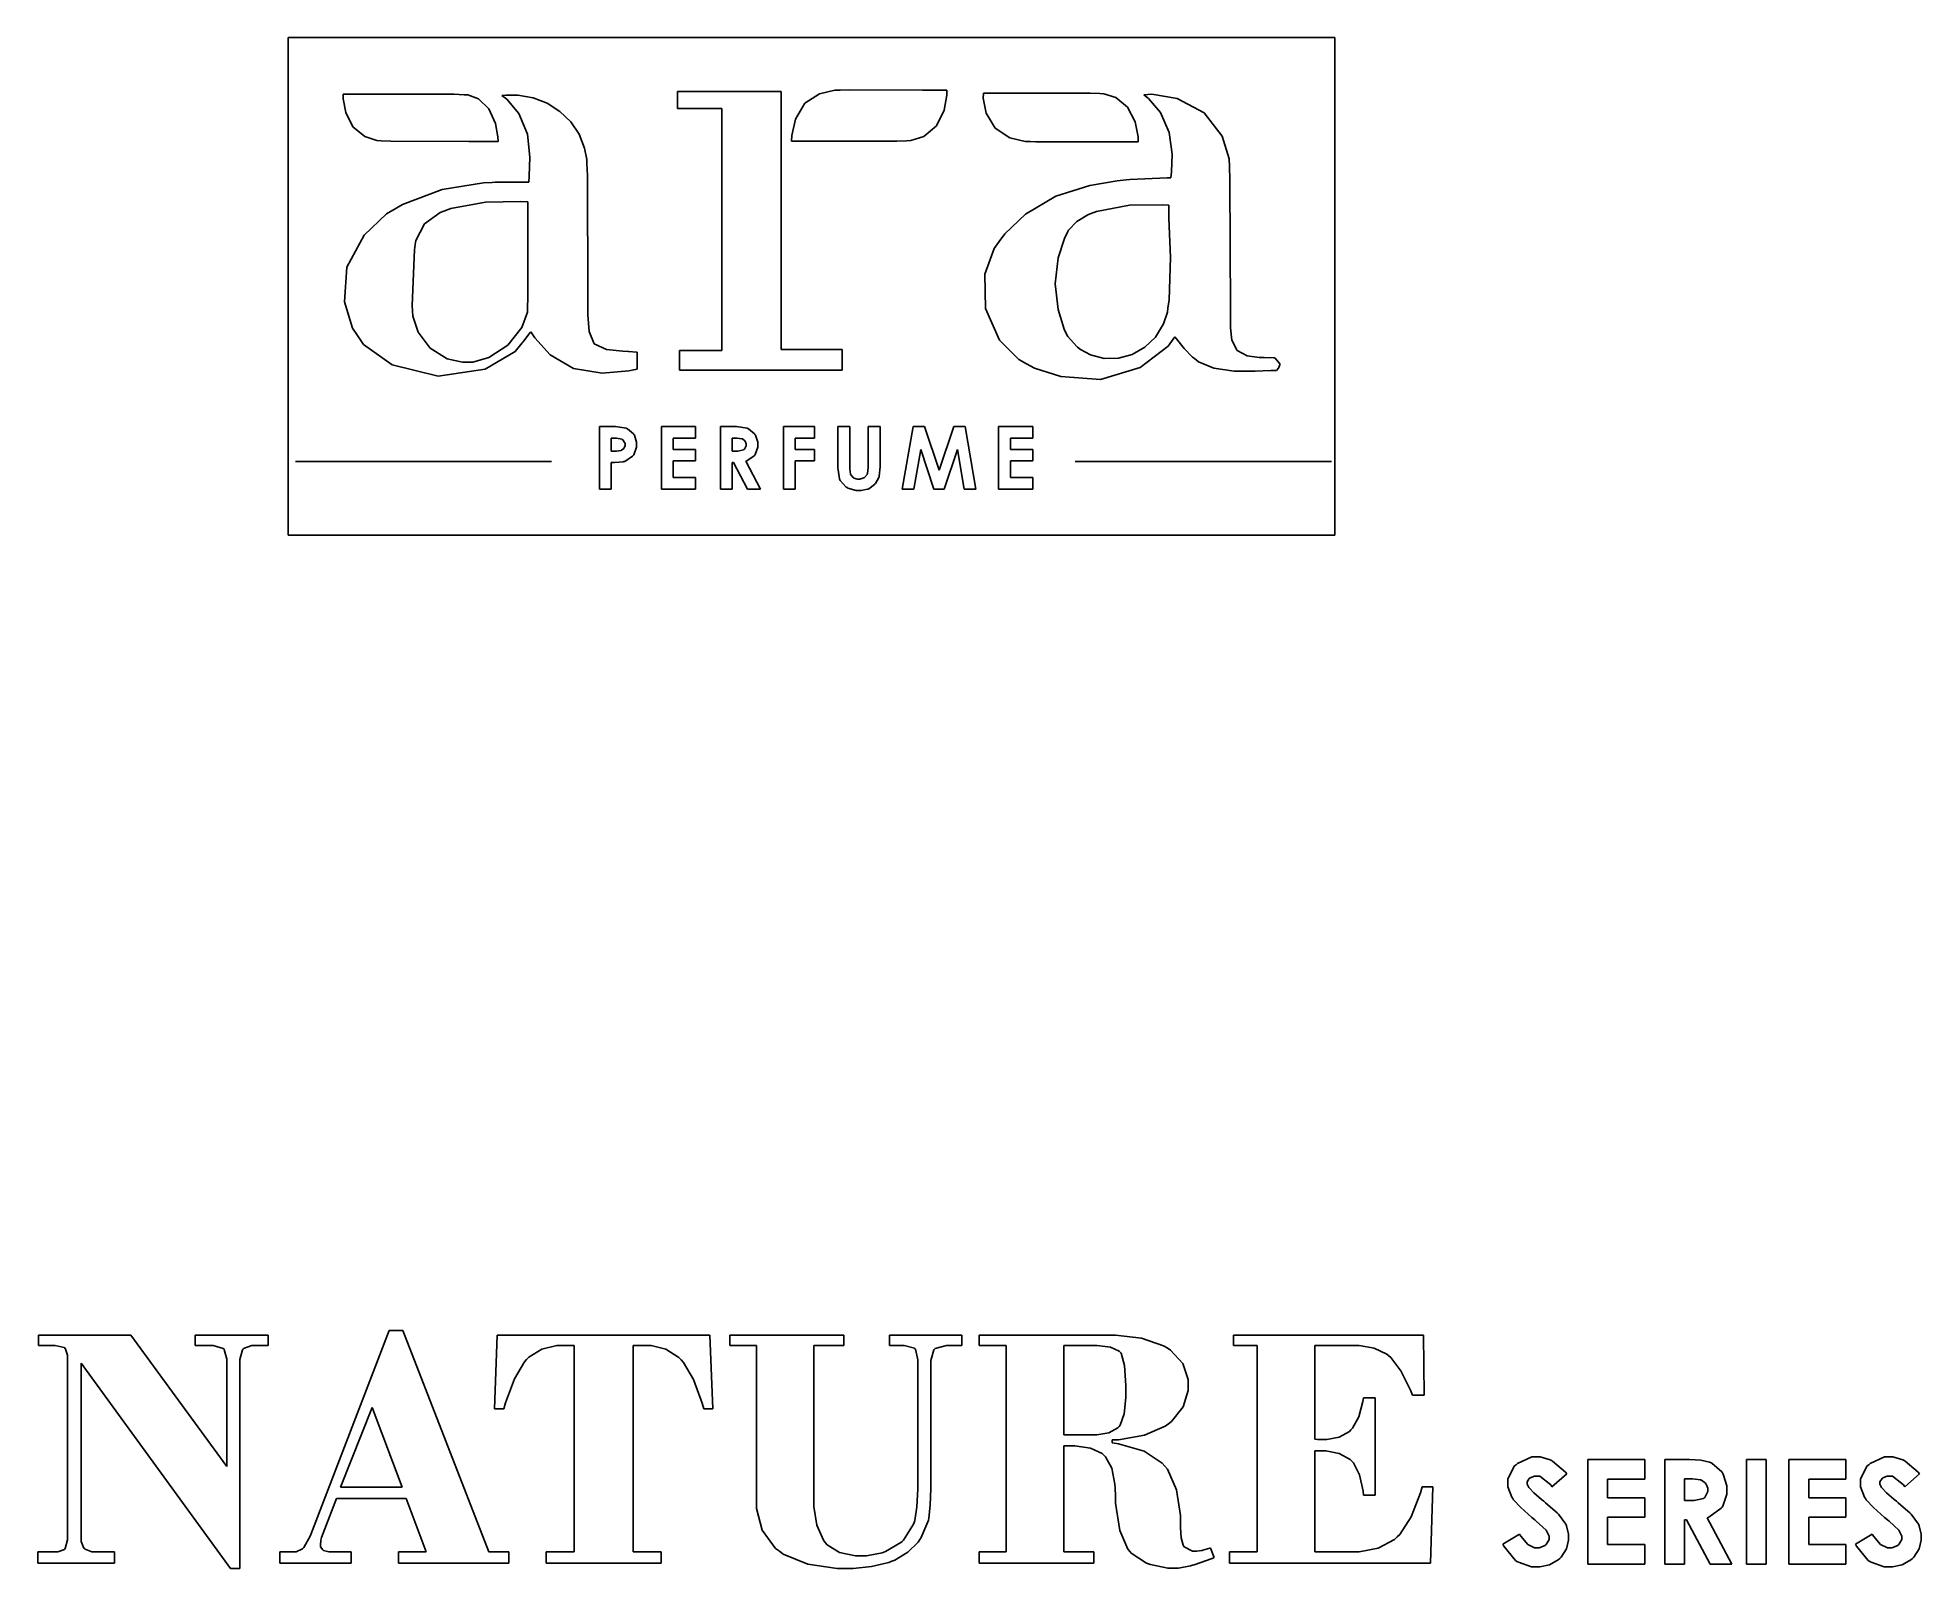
# Model space of a CAD drawing. Extents: x 0 to 101, y 0 to 82.
import ezdxf

# ---------------------------------------------------------------- set-up
doc = ezdxf.new("R2010")
doc.units = 0
doc.layers.get('0').update_dxf_attribs({"linetype": 'CONTINUOUS'})

msp = doc.modelspace()

# ---------------------------------------------------------------- linework, layer by layer
at = {"color": 0}
for p, q in [((13.4717, 82.3062), (69.7219, 82.3062)), ((13.4717, 55.5502), (13.4717, 82.3062)), ((69.7219, 82.3062), (69.7219, 55.5502)), ((16.4207, 79.2716), (18.0468, 79.2716)), ((16.4235, 79.025), (16.4207, 79.2716)), ((16.5571, 78.2835), (16.4235, 79.025)), ((18.0468, 79.2716), (22.3835, 79.2674)), ((22.3835, 79.2674), (22.9251, 79.2371)), ((22.9251, 79.2371), (23.1166, 79.2275)), ((23.1166, 79.2275), (23.6871, 79.0152)), ((23.6871, 79.0152), (24.2521, 78.4807)), ((24.9535, 79.1905), (25.163, 79.2208)), ((25.2167, 78.9975), (24.9535, 79.1905)), ((25.163, 79.2208), (25.8093, 79.2219)), ((25.8699, 78.2299), (25.2167, 78.9975)), ((25.8093, 79.2219), (26.632, 79.0787)), ((26.632, 79.0787), (27.3954, 78.7785)), ((34.3986, 79.2371), (34.3986, 79.4067)), ((34.3986, 79.4067), (35.789, 79.4067)), ((34.3986, 78.7245), (34.3986, 79.2371)), ((35.789, 79.4067), (38.917, 79.4067)), ((38.917, 79.4067), (39.9602, 79.4067)), ((39.9602, 79.4067), (39.9602, 75.9396)), ((41.2281, 78.7799), (42.0247, 79.2925)), ((42.0247, 79.2925), (42.8569, 79.4755)), ((42.8569, 79.4755), (43.1352, 79.4812)), ((43.1352, 79.4812), (43.6122, 79.4921)), ((43.6122, 79.4921), (47.5548, 79.4893)), ((47.5548, 79.4893), (48.8692, 79.4893)), ((48.8692, 79.218), (48.7303, 78.4006)), ((48.8692, 79.4893), (48.8692, 79.218)), ((50.8303, 79.054), (50.8317, 79.3238)), ((50.9916, 78.2408), (50.8303, 79.054)), ((50.8317, 79.3238), (52.3946, 79.3238)), ((52.3946, 79.3238), (56.5697, 79.3238)), ((56.5697, 79.3238), (57.0865, 79.2992)), ((57.0865, 79.2992), (57.3045, 79.2896)), ((57.3045, 79.2896), (57.9533, 79.0924)), ((57.9533, 79.0924), (58.5833, 78.577)), ((59.4512, 79.2275), (59.8936, 79.2593)), ((59.7076, 79.0332), (59.4512, 79.2275)), ((60.3525, 78.2821), (59.7076, 79.0332)), ((59.8936, 79.2593), (61.2454, 79.0374)), ((61.2454, 79.0374), (62.6953, 78.263)), ((16.9444, 77.5063), (16.5571, 78.2835)), ((24.2521, 78.4807), (24.609, 77.6979)), ((26.3247, 77.1165), (25.8699, 78.2299)), ((27.3954, 78.7785), (28.0761, 78.3389)), ((28.0761, 78.3389), (28.6536, 77.7794)), ((34.3986, 78.4959), (34.3986, 78.7245)), ((34.8423, 78.4959), (34.3986, 78.4959)), ((36.1777, 78.4959), (34.8423, 78.4959)), ((36.7714, 78.4959), (36.1777, 78.4959)), ((36.7714, 76.0582), (36.7714, 78.4959)), ((40.7307, 77.9307), (41.2281, 78.7799)), ((48.7303, 78.4006), (48.3154, 77.5575)), ((51.4696, 77.4375), (50.9916, 78.2408)), ((58.5833, 78.577), (58.9841, 77.7723)), ((60.8281, 77.2114), (60.3525, 78.2821)), ((62.6953, 78.263), (63.675, 77.0075)), ((17.5796, 76.9842), (16.9444, 77.5063)), ((18.2383, 76.7747), (17.5796, 76.9842)), ((24.609, 77.6979), (24.7385, 76.9729)), ((24.7385, 76.9729), (24.744, 76.7306)), ((26.4542, 75.8762), (26.3247, 77.1165)), ((28.6536, 77.7794), (29.1028, 77.1151)), ((29.1028, 77.1151), (29.4018, 76.3655)), ((40.5197, 76.7387), (40.5349, 77.0393)), ((40.5349, 77.0393), (40.7307, 77.9307)), ((47.6331, 76.9994), (46.9304, 76.7789)), ((48.3154, 77.5575), (47.6331, 76.9994)), ((52.258, 76.9264), (51.4696, 77.4375)), ((58.9841, 77.7723), (59.1467, 76.9676)), ((59.1467, 76.9676), (59.1619, 76.696)), ((60.9794, 76.036), (60.8281, 77.2114)), ((63.675, 77.0075), (64.05, 75.7837)), ((18.4616, 76.7623), (18.2383, 76.7747)), ((18.9825, 76.7334), (18.4616, 76.7623)), ((23.1731, 76.7306), (18.9825, 76.7334)), ((24.744, 76.7306), (23.1731, 76.7306)), ((29.4018, 76.3655), (29.519, 75.7534)), ((36.7714, 68.7405), (36.7714, 76.0582)), ((39.9602, 75.9396), (39.9602, 68.1359)), ((41.935, 76.7387), (40.5197, 76.7387)), ((46.1836, 76.7401), (41.935, 76.7387)), ((46.6933, 76.7662), (46.1836, 76.7401)), ((46.9304, 76.7789), (46.6933, 76.7662)), ((53.0751, 76.7306), (52.258, 76.9264)), ((53.3506, 76.7196), (53.0751, 76.7306)), ((53.6512, 76.7073), (53.3506, 76.7196)), ((56.6621, 76.6974), (53.6512, 76.7073)), ((56.9641, 76.696), (56.6621, 76.6974)), ((57.1458, 76.696), (56.9641, 76.696)), ((58.6123, 76.696), (57.1458, 76.696)), ((59.1619, 76.696), (58.6123, 76.696)), ((60.9452, 75.0905), (60.9794, 76.036)), ((26.4225, 74.8647), (26.4542, 75.8762)), ((29.519, 75.7534), (29.5258, 75.5481)), ((29.5258, 75.5481), (29.5479, 74.8951)), ((60.9106, 74.778), (60.9452, 75.0905)), ((64.05, 75.7837), (64.0609, 75.3731)), ((64.0609, 75.3731), (64.0789, 74.6689)), ((19.6164, 73.3393), (21.7344, 74.1384)), ((21.7344, 74.1384), (23.9696, 74.5035)), ((23.9696, 74.5035), (24.4312, 74.5229)), ((24.4312, 74.5229), (24.5897, 74.53)), ((24.5897, 74.53), (25.9457, 74.5285)), ((25.9457, 74.5285), (26.3977, 74.5285)), ((26.3977, 74.5285), (26.4225, 74.8647)), ((29.5479, 74.8951), (29.5782, 68.3535)), ((54.7289, 73.7789), (56.5535, 74.3631)), ((56.5535, 74.3631), (58.0238, 74.6153)), ((58.0238, 74.6153), (58.517, 74.6594)), ((58.517, 74.6594), (58.7128, 74.6774)), ((58.7128, 74.6774), (60.7067, 74.7681)), ((60.7067, 74.7681), (60.9106, 74.778)), ((64.0789, 74.6689), (64.1092, 67.6176)), ((18.7524, 72.8292), (19.2154, 73.1023)), ((19.2154, 73.1023), (19.6164, 73.3393)), ((21.8364, 72.9767), (21.6324, 72.8998)), ((22.2016, 73.116), (21.8364, 72.9767)), ((24.073, 73.4632), (22.2016, 73.116)), ((25.9691, 73.4963), (24.073, 73.4632)), ((26.3495, 73.4783), (25.9691, 73.4963)), ((26.3495, 72.1815), (26.3495, 73.4783)), ((53.0902, 72.8073), (54.7289, 73.7789)), ((56.9143, 72.959), (56.5697, 72.8253)), ((58.6811, 73.2977), (56.9143, 72.959)), ((60.4587, 73.3199), (58.6811, 73.2977)), ((60.8101, 73.2938), (60.4587, 73.3199)), ((60.8101, 72.5936), (60.8101, 73.2938)), ((17.5534, 71.6926), (18.7524, 72.8292)), ((20.8015, 72.2905), (20.3219, 71.4058)), ((21.6324, 72.8998), (20.8015, 72.2905)), ((26.3495, 68.2886), (26.3495, 72.1815)), ((51.9836, 71.7532), (53.0902, 72.8073)), ((55.4083, 71.9473), (55.3558, 71.84)), ((55.8655, 72.427), (55.4083, 71.9473)), ((56.4515, 72.7812), (55.8655, 72.427)), ((56.5697, 72.8253), (56.4515, 72.7812)), ((60.8859, 70.4921), (60.8101, 72.5936)), ((16.6247, 69.9604), (17.5534, 71.6926)), ((20.2572, 70.896), (20.1304, 67.9083)), ((20.2958, 71.1909), (20.2572, 70.896)), ((20.3219, 71.4058), (20.2958, 71.1909)), ((50.9171, 69.5896), (51.4117, 70.9704)), ((51.4117, 70.9704), (51.689, 71.3479)), ((51.689, 71.3479), (51.9836, 71.7532)), ((55.196, 71.5133), (54.8541, 70.4645)), ((55.3558, 71.84), (55.196, 71.5133)), ((16.4841, 68.0956), (16.6247, 69.9604)), ((54.8541, 70.4645), (54.6862, 69.0771)), ((60.8252, 68.2032), (60.8859, 70.4921)), ((50.9418, 67.7362), (50.9171, 69.5896)), ((54.6862, 69.0771), (54.8499, 67.6836)), ((16.9223, 66.6821), (16.4841, 68.0956)), ((20.1304, 67.9083), (20.1538, 67.612)), ((26.3343, 67.8272), (26.3495, 68.2886)), ((29.5782, 68.3535), (29.581, 67.6988)), ((36.7714, 65.4886), (36.7714, 68.7405)), ((39.9602, 68.1359), (39.9602, 65.5341)), ((60.7564, 67.7541), (60.8252, 68.2032)), ((20.1538, 67.612), (20.1745, 67.3255)), ((20.1745, 67.3255), (20.4515, 66.4778)), ((26.0242, 66.7233), (26.3233, 67.5488)), ((26.3233, 67.5488), (26.3343, 67.8272)), ((29.581, 67.6988), (29.581, 67.4014)), ((29.581, 67.4014), (29.6416, 66.5043)), ((51.7052, 66.0453), (50.9418, 67.7362)), ((54.8499, 67.6836), (55.1836, 66.6267)), ((60.0812, 66.2065), (60.5095, 66.9107)), ((60.5095, 66.9107), (60.7233, 67.539)), ((60.7233, 67.539), (60.7564, 67.7541)), ((64.1092, 67.6176), (64.1103, 66.9121)), ((64.1103, 66.9121), (64.1103, 66.6958)), ((17.1855, 66.2876), (16.9223, 66.6821)), ((17.5093, 65.8001), (17.1855, 66.2876)), ((20.4515, 66.4778), (21.1019, 65.6015)), ((25.2801, 65.7765), (26.0242, 66.7233)), ((26.038, 65.8894), (25.6728, 65.4332)), ((26.0766, 65.9391), (26.038, 65.8894)), ((26.4708, 66.445), (26.0766, 65.9391)), ((26.5121, 66.4972), (26.4708, 66.445)), ((26.7257, 66.1582), (26.5121, 66.4972)), ((27.5498, 65.2558), (26.7257, 66.1582)), ((29.6416, 66.5043), (29.9213, 65.8343)), ((29.9213, 65.8343), (30.5718, 65.5313)), ((52.7389, 65.0035), (51.7052, 66.0453)), ((55.1836, 66.6267), (55.3406, 66.2947)), ((55.3406, 66.2947), (55.3681, 66.234)), ((55.3681, 66.234), (55.8437, 65.7119)), ((59.508, 65.6551), (60.0812, 66.2065)), ((61.1188, 66.2122), (60.7603, 65.7229)), ((61.2112, 66.1088), (61.1188, 66.2122)), ((61.6356, 65.5849), (61.2112, 66.1088)), ((64.1103, 66.6958), (64.1932, 66.0453)), ((64.1932, 66.0453), (64.4772, 65.4925)), ((19.0486, 64.7086), (17.5093, 65.8001)), ((21.1019, 65.6015), (22.0141, 65.0406)), ((22.0141, 65.0406), (22.8327, 64.849)), ((22.8327, 64.849), (23.1042, 64.8518)), ((23.1042, 64.8518), (23.3922, 64.8561)), ((23.3922, 64.8561), (24.2562, 65.1122)), ((25.6728, 65.4332), (24.0454, 64.4839)), ((24.2562, 65.1122), (25.2801, 65.7765)), ((28.8093, 64.5213), (27.5498, 65.2558)), ((30.5718, 65.5313), (31.4509, 65.4445)), ((31.4509, 65.4445), (31.7459, 65.4346)), ((31.7459, 65.4346), (31.7831, 65.4346)), ((31.7831, 65.4346), (32.1841, 65.3948)), ((32.1841, 65.3948), (32.2323, 65.3891)), ((32.2323, 65.3891), (32.2323, 65.1633)), ((32.2323, 65.1633), (32.2323, 64.6536)), ((34.5047, 65.2914), (34.5047, 65.4886)), ((34.5047, 65.4886), (35.0711, 65.4886)), ((34.5047, 64.6963), (34.5047, 65.2914)), ((35.0711, 65.4886), (36.3456, 65.4886)), ((36.3456, 65.4886), (36.7714, 65.4886)), ((39.9602, 65.5341), (40.779, 65.5341)), ((40.779, 65.5341), (42.6212, 65.5341)), ((42.6212, 65.5341), (43.2361, 65.5341)), ((43.2361, 65.5341), (43.2361, 65.2582)), ((43.2361, 65.2582), (43.2361, 64.6384)), ((53.1509, 64.776), (52.7389, 65.0035)), ((55.8437, 65.7119), (55.8973, 65.6678)), ((55.8973, 65.6678), (56.0504, 65.5422)), ((56.0504, 65.5422), (56.5848, 65.253)), ((56.5848, 65.253), (57.3306, 65.0558)), ((57.3306, 65.0558), (58.094, 65.0667)), ((58.094, 65.0667), (58.8328, 65.2709)), ((58.8328, 65.2709), (59.508, 65.6551)), ((60.7603, 65.7229), (59.2596, 64.564)), ((62.0737, 65.1235), (61.6356, 65.5849)), ((62.1743, 65.049), (62.0737, 65.1235)), ((62.4032, 64.8808), (62.1743, 65.049)), ((63.2135, 64.5375), (62.4032, 64.8808)), ((64.4772, 65.4925), (65.0173, 65.199)), ((65.0173, 65.199), (65.6594, 65.1097)), ((65.6594, 65.1097), (65.8742, 65.1069)), ((65.8742, 65.1069), (65.9253, 65.1069)), ((65.9253, 65.1069), (66.4379, 65.0984)), ((66.4379, 65.0984), (66.4849, 65.0833)), ((66.4849, 65.0833), (66.5152, 65.0737)), ((66.5152, 65.0737), (66.7646, 64.7732)), ((21.5263, 64.098), (19.0486, 64.7086)), ((24.0454, 64.4839), (21.5263, 64.098)), ((30.3499, 64.2719), (28.8093, 64.5213)), ((31.7707, 64.3862), (30.3499, 64.2719)), ((32.2323, 64.4825), (31.7707, 64.3862)), ((32.2323, 64.6536), (32.2323, 64.4825)), ((34.5047, 64.4317), (34.5047, 64.6963)), ((36.1417, 64.4317), (34.5047, 64.4317)), ((41.0531, 64.4317), (36.1417, 64.4317)), ((43.2361, 64.4317), (41.0531, 64.4317)), ((43.2361, 64.6384), (43.2361, 64.4317)), ((53.5781, 64.5403), (53.1509, 64.776)), ((55.0016, 64.0789), (53.5781, 64.5403)), ((57.1292, 63.93), (55.0016, 64.0789)), ((59.2596, 64.564), (57.1292, 63.93)), ((64.3103, 64.3682), (63.2135, 64.5375)), ((65.4375, 64.3791), (64.3103, 64.3682)), ((66.2852, 64.4137), (65.4375, 64.3791)), ((66.5674, 64.4095), (66.2852, 64.4137)), ((66.5854, 64.4095), (66.5674, 64.4095)), ((66.7039, 64.5375), (66.5854, 64.4095)), ((66.7755, 64.7153), (66.7039, 64.5375)), ((66.7646, 64.7732), (66.7713, 64.739)), ((66.7713, 64.739), (66.7755, 64.7153)), ((30.8708, 61.3943), (30.1928, 61.3943)), ((30.1928, 61.3943), (30.1928, 58.0334)), ((30.8295, 60.7716), (31.0114, 60.7716)), ((30.8295, 60.0798), (30.8295, 60.7716)), ((31.0596, 61.3943), (30.8708, 61.3943)), ((31.0114, 60.7716), (31.1133, 60.7716)), ((31.626, 61.3089), (31.0596, 61.3943)), ((31.1133, 60.7716), (31.4041, 60.7162)), ((31.6673, 61.2909), (31.626, 61.3089)), ((31.7073, 61.2757), (31.6673, 61.2909)), ((32.0284, 61.0016), (31.7073, 61.2757)), ((32.0518, 60.9632), (32.0284, 61.0016)), ((32.0752, 60.9272), (32.0518, 60.9632)), ((32.1923, 60.5564), (32.0752, 60.9272)), ((35.3631, 61.3943), (33.5263, 61.3943)), ((33.5263, 61.3943), (33.5263, 58.0334)), ((34.1643, 60.1624), (34.1643, 60.7688)), ((34.1643, 60.7688), (35.3631, 60.7688)), ((35.3631, 60.7688), (35.3631, 61.3943)), ((37.3807, 61.3943), (36.7026, 61.3943)), ((36.7026, 61.3943), (36.7026, 58.0334)), ((37.3394, 60.7716), (37.5172, 60.7716)), ((37.3394, 60.0798), (37.3394, 60.7716)), ((37.5694, 61.3943), (37.3807, 61.3943)), ((37.5172, 60.7716), (37.6054, 60.7716)), ((38.137, 61.3145), (37.5694, 61.3943)), ((37.6054, 60.7716), (37.8562, 60.7413)), ((38.1773, 61.298), (38.137, 61.3145)), ((38.2171, 61.2814), (38.1773, 61.298)), ((38.5329, 61.003), (38.2171, 61.2814)), ((38.5561, 60.9632), (38.5329, 61.003)), ((38.5808, 60.9244), (38.5561, 60.9632)), ((38.7022, 60.5564), (38.5808, 60.9244)), ((41.7558, 61.3943), (40.0886, 61.3943)), ((40.0886, 61.3943), (40.0886, 58.0334)), ((40.725, 60.1624), (40.725, 60.7755)), ((40.725, 60.7755), (41.7558, 60.7755)), ((41.7558, 60.7755), (41.7558, 61.3943)), ((43.6481, 61.3943), (43.0057, 61.3943)), ((43.0057, 61.3943), (43.0057, 59.3908)), ((43.6481, 59.2212), (43.6481, 61.3943)), ((45.2822, 61.3943), (44.6401, 61.3943)), ((44.6401, 61.3943), (44.6401, 59.3027)), ((45.2822, 59.3908), (45.2822, 61.3943)), ((47.0531, 61.3943), (46.4714, 58.0334)), ((47.6705, 61.3943), (47.0531, 61.3943)), ((48.4572, 59.049), (47.6705, 61.3943)), ((49.24, 61.3943), (48.4572, 59.049)), ((49.863, 61.3943), (49.24, 61.3943)), ((50.4254, 58.0334), (49.863, 61.3943)), ((53.4871, 61.3943), (51.6516, 61.3943)), ((51.6516, 61.3943), (51.6516, 58.0334)), ((52.2884, 60.1624), (52.2884, 60.7688)), ((52.2884, 60.7688), (53.4871, 60.7688)), ((53.4871, 60.7688), (53.4871, 61.3943)), ((31.0348, 60.0798), (30.8295, 60.0798)), ((31.1147, 60.0798), (31.0348, 60.0798)), ((31.3559, 60.1059), (31.1147, 60.0798)), ((31.3724, 60.1116), (31.3559, 60.1059)), ((31.3876, 60.1183), (31.3724, 60.1116)), ((31.5088, 60.2149), (31.3876, 60.1183)), ((31.4041, 60.7162), (31.4234, 60.7053)), ((31.4234, 60.7053), (31.4482, 60.6901)), ((31.4482, 60.6901), (31.5736, 60.4876)), ((31.5171, 60.2287), (31.5088, 60.2149)), ((31.5254, 60.2425), (31.5171, 60.2287)), ((31.5736, 60.3733), (31.5254, 60.2425)), ((31.5598, 59.5231), (31.9774, 59.7958)), ((31.5736, 60.4876), (31.5736, 60.4203)), ((31.5736, 60.4203), (31.5736, 60.3733)), ((31.9774, 59.7958), (32.0091, 59.8343)), ((32.0091, 59.8343), (32.0394, 59.8745)), ((32.0394, 59.8745), (32.1923, 60.2837)), ((32.1923, 60.4203), (32.1923, 60.5564)), ((32.1923, 60.2837), (32.1923, 60.4203)), ((35.3631, 60.1624), (34.1643, 60.1624)), ((35.3631, 59.545), (35.3631, 60.1624)), ((37.5405, 60.0798), (37.3394, 60.0798)), ((37.641, 60.0798), (37.5405, 60.0798)), ((37.9469, 60.1458), (37.641, 60.0798)), ((37.8562, 60.7413), (37.8725, 60.7342)), ((37.8725, 60.7342), (37.8876, 60.7289)), ((37.8876, 60.7289), (38.016, 60.6323)), ((37.9663, 60.1581), (37.9469, 60.1458)), ((37.9857, 60.1733), (37.9663, 60.1581)), ((38.0834, 60.3596), (37.9857, 60.1733)), ((38.016, 60.6323), (38.027, 60.6171)), ((38.027, 60.6171), (38.0351, 60.6048)), ((38.0351, 60.6048), (38.0834, 60.4711)), ((38.0834, 60.4711), (38.0834, 60.4255)), ((38.0834, 60.4255), (38.0834, 60.3596)), ((38.118, 59.545), (38.5163, 59.8262)), ((38.5163, 59.8262), (38.5424, 59.8632)), ((38.5424, 59.8632), (38.5685, 59.9006)), ((38.5685, 59.9006), (38.7022, 60.2904)), ((38.7022, 60.4203), (38.7022, 60.5564)), ((38.7022, 60.2904), (38.7022, 60.4203)), ((41.7558, 60.1624), (40.725, 60.1624)), ((41.7558, 59.545), (41.7558, 60.1624)), ((47.0944, 58.0334), (47.4652, 60.1543)), ((47.4652, 60.1543), (48.1722, 58.0334)), ((48.7345, 58.0334), (49.451, 60.1543)), ((49.451, 60.1543), (49.8066, 58.0334)), ((53.4871, 60.1624), (52.2884, 60.1624)), ((53.4871, 59.545), (53.4871, 60.1624)), ((13.8548, 59.5217), (27.6269, 59.5217)), ((30.8295, 58.0334), (30.8295, 59.4554)), ((30.8295, 59.4554), (30.999, 59.4554)), ((30.999, 59.4554), (31.4758, 59.5009)), ((31.4758, 59.5009), (31.5075, 59.508)), ((31.5075, 59.508), (31.5598, 59.5231)), ((34.1643, 58.6588), (34.1643, 59.545)), ((34.1643, 59.545), (35.3631, 59.545)), ((37.3394, 58.0334), (37.3394, 59.4554)), ((37.3394, 59.4554), (37.404, 59.4554)), ((37.404, 59.4554), (38.1579, 58.0334)), ((38.064, 59.5256), (38.118, 59.545)), ((38.8606, 58.0334), (38.064, 59.5256)), ((40.725, 58.0334), (40.725, 59.545)), ((40.725, 59.545), (41.7558, 59.545)), ((43.0057, 59.3908), (43.0057, 59.1785)), ((43.0057, 59.1785), (43.1024, 58.5805)), ((43.6481, 59.1273), (43.6481, 59.2212)), ((43.6908, 58.8423), (43.6481, 59.1273)), ((43.6989, 58.8229), (43.6908, 58.8423)), ((43.7074, 58.8038), (43.6989, 58.8229)), ((43.8397, 58.6493), (43.7074, 58.8038)), ((44.5851, 58.8243), (44.4444, 58.6588)), ((44.5932, 58.8437), (44.5851, 58.8243)), ((44.6017, 58.8641), (44.5932, 58.8437)), ((44.6401, 59.188), (44.6017, 58.8641)), ((44.6401, 59.3027), (44.6401, 59.188)), ((45.2342, 58.7209), (45.2822, 59.224)), ((45.2822, 59.224), (45.2822, 59.3908)), ((52.2884, 58.6588), (52.2884, 59.545)), ((52.2884, 59.545), (53.4871, 59.545)), ((55.7664, 59.5217), (69.5385, 59.5217)), ((30.1928, 58.0334), (30.8295, 58.0334)), ((33.5263, 58.0334), (35.3631, 58.0334)), ((35.3631, 58.6588), (34.1643, 58.6588)), ((35.3631, 58.0334), (35.3631, 58.6588)), ((36.7026, 58.0334), (37.3394, 58.0334)), ((38.1579, 58.0334), (38.8606, 58.0334)), ((40.0886, 58.0334), (40.725, 58.0334)), ((43.1024, 58.5805), (43.1228, 58.5378)), ((43.1228, 58.5378), (43.1408, 58.4962)), ((43.1408, 58.4962), (43.4647, 58.1448)), ((43.4647, 58.1448), (43.5116, 58.1159)), ((43.5116, 58.1159), (43.5557, 58.0884)), ((43.5557, 58.0884), (43.9967, 57.9494)), ((43.8587, 58.637), (43.8397, 58.6493)), ((43.8767, 58.626), (43.8587, 58.637)), ((44.0655, 58.5668), (43.8767, 58.626)), ((43.9967, 57.9494), (44.1441, 57.9494)), ((44.1343, 58.5668), (44.0655, 58.5668)), ((44.2006, 58.5668), (44.1343, 58.5668)), ((44.1441, 57.9494), (44.2666, 57.9494)), ((44.4031, 58.6327), (44.2006, 58.5668)), ((44.2666, 57.9494), (44.6003, 58.0224)), ((44.4253, 58.6451), (44.4031, 58.6327)), ((44.4444, 58.6588), (44.4253, 58.6451)), ((44.6003, 58.0224), (44.6359, 58.0376)), ((44.6359, 58.0376), (44.6705, 58.0528)), ((44.6705, 58.0528), (44.9778, 58.2771)), ((44.9778, 58.2771), (45.0053, 58.3075)), ((45.0053, 58.3075), (45.0314, 58.3392)), ((45.0314, 58.3392), (45.2162, 58.6564)), ((45.2162, 58.6564), (45.2258, 58.6878)), ((45.2258, 58.6878), (45.2342, 58.7209)), ((46.4714, 58.0334), (47.0944, 58.0334)), ((48.1722, 58.0334), (48.7345, 58.0334)), ((49.8066, 58.0334), (50.4254, 58.0334)), ((51.6516, 58.0334), (53.4871, 58.0334)), ((53.4871, 58.6588), (52.2884, 58.6588)), ((53.4871, 58.0334), (53.4871, 58.6588)), ((69.7219, 55.5502), (13.4717, 55.5502)), ((0.037207, 11.9779), (0.037207, 12.5443)), ((0.037207, 12.5443), (5.00228, 12.5443)), ((5.00228, 12.5443), (10.1672, 5.48185)), ((8.46942, 11.9779), (8.46942, 12.5443)), ((8.46942, 12.5443), (12.3927, 12.5443)), ((12.3927, 12.5443), (12.3927, 11.9779)), ((14.6885, 1.82728), (18.9012, 12.7896)), ((18.9012, 12.7896), (19.6371, 12.7896)), ((19.6371, 12.7896), (24.2425, 0.887458)), ((24.5594, 8.58241), (24.7069, 12.5443)), ((24.7069, 12.5443), (36.135, 12.5443)), ((36.135, 12.5443), (36.292, 8.58241)), ((37.2015, 11.9779), (37.2015, 12.5443)), ((37.2015, 12.5443), (43.331, 12.5443)), ((43.331, 12.5443), (43.331, 11.9779)), ((45.7839, 11.9779), (45.7839, 12.5443)), ((45.7839, 12.5443), (49.6701, 12.5443)), ((49.6701, 12.5443), (49.6701, 11.9779)), ((50.6127, 11.9779), (50.6127, 12.5443)), ((50.6127, 12.5443), (57.4629, 12.5443)), ((57.4629, 12.5443), (57.93, 12.5443)), ((57.93, 12.5443), (59.333, 12.372)), ((59.333, 12.372), (60.5194, 11.9683)), ((64.2705, 11.9779), (64.2705, 12.5443)), ((64.2705, 12.5443), (74.4897, 12.5443)), ((74.4897, 12.5443), (74.5285, 9.31831)), ((0.792371, 11.9779), (0.037207, 11.9779)), ((0.94809, 11.9779), (0.792371, 11.9779)), ((1.41938, 11.8746), (0.94809, 11.9779)), ((1.44556, 11.8525), (1.41938, 11.8746)), ((1.47175, 11.8318), (1.44556, 11.8525)), ((1.60404, 11.4639), (1.47175, 11.8318)), ((1.60404, 11.3344), (1.60404, 11.4639)), ((1.60404, 1.67983), (1.60404, 11.3344)), ((9.26179, 11.9779), (8.46942, 11.9779)), ((9.43818, 11.9779), (9.26179, 11.9779)), ((9.96872, 11.8305), (9.43818, 11.9779)), ((9.99765, 11.8015), (9.96872, 11.8305)), ((10.0252, 11.774), (9.99765, 11.8015)), ((10.1672, 11.2503), (10.0252, 11.774)), ((10.1672, 11.0657), (10.1672, 11.2503)), ((11.0119, 11.7588), (10.8645, 11.2393)), ((10.8645, 11.2393), (10.8645, 11.0657)), ((11.0409, 11.7905), (11.0119, 11.7588)), ((11.0698, 11.8222), (11.0409, 11.7905)), ((11.5163, 11.9779), (11.0698, 11.8222)), ((11.6761, 11.9779), (11.5163, 11.9779)), ((12.3927, 11.9779), (11.6761, 11.9779)), ((26.2792, 11.2338), (26.1621, 11.1097)), ((26.3949, 11.3578), (26.2792, 11.2338)), ((27.1005, 11.7919), (26.3949, 11.3578)), ((27.908, 11.9779), (27.1005, 11.7919)), ((28.1781, 11.9779), (27.908, 11.9779)), ((28.841, 11.9779), (28.1781, 11.9779)), ((28.841, 0.887458), (28.841, 11.9779)), ((32.7091, 11.9779), (32.0105, 11.9779)), ((32.0105, 11.9779), (32.0105, 0.887458)), ((32.9723, 11.9779), (32.7091, 11.9779)), ((33.7619, 11.7864), (32.9723, 11.9779)), ((34.4689, 11.3344), (33.7619, 11.7864)), ((34.5888, 11.2048), (34.4689, 11.3344)), ((34.7059, 11.0767), (34.5888, 11.2048)), ((38.6348, 11.9779), (37.2015, 11.9779)), ((38.6348, 3.59943), (38.6348, 11.9779)), ((43.331, 11.9779), (41.7283, 11.9779)), ((41.7283, 11.9779), (41.7283, 3.66282)), ((46.3903, 11.9779), (45.7839, 11.9779)), ((46.5748, 11.9779), (46.3903, 11.9779)), ((47.129, 11.8374), (46.5748, 11.9779)), ((47.1551, 11.8084), (47.129, 11.8374)), ((47.1798, 11.7808), (47.1551, 11.8084)), ((47.3121, 11.2089), (47.1798, 11.7808)), ((47.3121, 11.0091), (47.3121, 11.2089)), ((48.1789, 11.7533), (48.0095, 11.1841)), ((48.0095, 11.1841), (48.0095, 10.994)), ((48.2134, 11.785), (48.1789, 11.7533)), ((48.2466, 11.8181), (48.2134, 11.785)), ((48.8541, 11.9779), (48.2466, 11.8181)), ((49.0693, 11.9779), (48.8541, 11.9779)), ((49.6701, 11.9779), (49.0693, 11.9779)), ((52.0651, 11.9779), (50.6127, 11.9779)), ((52.0651, 0.887458), (52.0651, 11.9779)), ((56.7062, 11.9779), (55.1586, 11.9779)), ((55.1586, 11.9779), (55.1586, 7.18647)), ((56.9461, 11.9779), (56.7062, 11.9779)), ((57.6654, 11.8897), (56.9461, 11.9779)), ((58.1381, 11.6816), (57.6654, 11.8897)), ((58.1889, 11.6224), (58.1381, 11.6816)), ((58.2401, 11.5645), (58.1889, 11.6224)), ((58.4193, 10.9113), (58.2401, 11.5645)), ((60.5194, 11.9683), (60.7081, 11.8525)), ((60.7081, 11.8525), (60.8954, 11.7381)), ((60.8954, 11.7381), (61.5527, 11.0105)), ((65.5493, 11.9779), (64.2705, 11.9779)), ((65.5493, 0.887458), (65.5493, 11.9779)), ((70.7581, 11.9779), (68.6428, 11.9779)), ((68.6428, 11.9779), (68.6428, 6.94256)), ((71.0283, 11.9779), (70.7581, 11.9779)), ((71.8425, 11.8415), (71.0283, 11.9779)), ((72.5276, 11.5218), (71.8425, 11.8415)), ((72.6352, 11.4308), (72.5276, 11.5218)), ((72.7424, 11.3399), (72.6352, 11.4308)), ((73.2744, 10.6288), (72.7424, 11.3399)), ((10.3587, 0.001378), (2.33853, 11.0298)), ((2.33853, 11.0298), (2.33853, 1.55994)), ((10.1672, 5.48185), (10.1672, 11.0657)), ((10.8645, 11.0657), (10.8645, 0.001378)), ((25.6232, 10.1989), (25.1382, 8.90076)), ((26.1621, 11.1097), (25.6232, 10.1989)), ((35.2447, 10.163), (34.7059, 11.0767)), ((35.7173, 8.89109), (35.2447, 10.163)), ((47.3121, 4.58336), (47.3121, 11.0091)), ((48.0095, 10.994), (48.0095, 4.58336)), ((58.4976, 9.84056), (58.4193, 10.9113)), ((61.5527, 11.0105), (61.8367, 10.1492)), ((61.8367, 10.1492), (61.8367, 9.86123)), ((73.8008, 9.58014), (73.2744, 10.6288)), ((58.4055, 8.3082), (58.4976, 9.18877)), ((58.4976, 9.48228), (58.4976, 9.84056)), ((58.4976, 9.18877), (58.4976, 9.48228)), ((61.8367, 9.56635), (61.5707, 8.6789)), ((61.8367, 9.86123), (61.8367, 9.56635)), ((71.2392, 8.96966), (71.2653, 9.16672)), ((71.2653, 9.16672), (71.8866, 9.16672)), ((71.8866, 9.16672), (71.8866, 3.94257)), ((73.9055, 9.31831), (73.8008, 9.58014)), ((74.5285, 9.31831), (73.9055, 9.31831)), ((17.9792, 8.6541), (16.2719, 4.35737)), ((19.5985, 4.35737), (17.9792, 8.6541)), ((25.05, 8.58241), (24.5594, 8.58241)), ((25.1382, 8.90076), (25.05, 8.58241)), ((35.8013, 8.58241), (35.7173, 8.89109)), ((36.292, 8.58241), (35.8013, 8.58241)), ((58.1889, 7.69634), (58.4055, 8.3082)), ((61.5707, 8.6789), (60.9533, 7.89753)), ((70.6769, 7.53787), (71.0188, 8.14419)), ((71.0188, 8.14419), (71.2392, 8.96966)), ((55.1586, 7.18647), (56.7062, 7.18647)), ((56.7062, 7.18647), (56.9253, 7.18647)), ((56.9253, 7.18647), (57.5839, 7.29534)), ((57.5839, 7.29534), (58.0637, 7.55026)), ((58.0637, 7.55026), (58.1272, 7.62332)), ((59.4942, 7.1658), (58.0898, 6.91776)), ((58.1272, 7.62332), (58.1889, 7.69634)), ((60.6005, 7.63986), (59.4942, 7.1658)), ((60.7769, 7.76799), (60.6005, 7.63986)), ((60.9533, 7.89753), (60.7769, 7.76799)), ((69.9548, 7.05418), (70.5058, 7.36286)), ((70.5058, 7.36286), (70.5915, 7.44968)), ((70.5915, 7.44968), (70.6769, 7.53787)), ((55.4824, 6.5829), (55.1586, 6.5829)), ((55.1586, 6.5829), (55.1586, 0.887458)), ((55.7569, 6.5829), (55.4824, 6.5829)), ((56.5838, 6.45887), (55.7569, 6.5829)), ((57.223, 6.16948), (56.5838, 6.45887)), ((57.3155, 6.08679), (57.223, 6.16948)), ((57.4051, 6.0041), (57.3155, 6.08679)), ((58.0898, 6.91776), (57.7645, 6.90259)), ((57.7645, 6.90259), (57.7645, 6.7455)), ((57.7645, 6.7455), (58.0983, 6.70278)), ((58.0983, 6.70278), (59.4706, 6.30315)), ((59.4706, 6.30315), (60.4531, 5.66374)), ((68.6428, 6.94256), (68.6551, 6.94119)), ((69.0012, 6.31832), (68.6428, 6.31832)), ((68.6428, 6.31832), (68.6428, 0.887458)), ((68.6551, 6.94119), (68.7959, 6.92739)), ((68.7959, 6.92739), (68.8125, 6.92602)), ((68.8125, 6.92602), (68.8287, 6.92602)), ((68.8287, 6.92602), (69.015, 6.92189)), ((69.2422, 6.31832), (69.0012, 6.31832)), ((69.015, 6.92189), (69.0771, 6.92189)), ((69.0771, 6.92189), (69.2961, 6.92189)), ((69.9671, 6.18187), (69.2422, 6.31832)), ((69.2961, 6.92189), (69.9548, 7.05418)), ((70.5513, 5.85943), (69.9671, 6.18187)), ((57.7342, 5.39503), (57.4051, 6.0041)), ((57.9039, 4.53101), (57.7342, 5.39503)), ((60.4531, 5.66374), (60.591, 5.49973)), ((60.591, 5.49973), (60.7289, 5.33576)), ((60.7289, 5.33576), (61.214, 4.22645)), ((70.6395, 5.76711), (70.5513, 5.85943)), ((70.7263, 5.67612), (70.6395, 5.76711)), ((71.0572, 5.03534), (70.7263, 5.67612)), ((79.018, 4.82177), (79.3902, 5.50527)), ((79.3902, 5.50527), (79.4646, 5.57417)), ((79.4646, 5.57417), (79.539, 5.64444)), ((79.539, 5.64444), (80.3081, 5.99172)), ((80.3081, 5.99172), (80.5642, 5.99172)), ((80.5642, 5.99172), (80.7642, 5.99172)), ((80.7642, 5.99172), (81.3029, 5.83046)), ((81.3029, 5.83046), (81.3664, 5.79741)), ((81.3664, 5.79741), (81.4296, 5.76573)), ((82.1916, 5.08497), (81.3978, 4.3863)), ((81.4296, 5.76573), (82.1171, 5.17179)), ((82.1171, 5.17179), (82.1916, 5.08497)), ((83.3205, 5.85251), (86.3907, 5.85251)), ((83.3205, 0.225998), (83.3205, 5.85251)), ((86.3907, 5.85251), (86.3907, 4.80109)), ((87.4571, 5.85251), (88.5941, 5.85251)), ((87.4571, 0.225998), (87.4571, 5.85251)), ((88.5941, 5.85251), (88.7924, 5.85251)), ((88.7924, 5.85251), (89.3921, 5.8112)), ((89.3921, 5.8112), (89.8564, 5.71334)), ((89.8564, 5.71334), (89.9223, 5.68441)), ((89.9223, 5.68441), (89.9887, 5.65824)), ((89.9887, 5.65824), (90.5192, 5.19797)), ((90.5192, 5.19797), (90.5605, 5.1332)), ((90.5605, 5.1332), (90.6004, 5.06843)), ((90.6004, 5.06843), (90.8018, 4.4304)), ((91.8517, 5.85251), (92.9171, 5.85251)), ((91.8517, 0.225998), (91.8517, 5.85251)), ((92.9171, 5.85251), (92.9171, 0.225998)), ((94.1296, 5.85251), (97.2012, 5.85251)), ((94.1296, 0.225998), (94.1296, 5.85251)), ((97.2012, 5.85251), (97.2012, 4.80109)), ((97.977, 4.82177), (98.3477, 5.50527)), ((98.3477, 5.50527), (98.4222, 5.57417)), ((98.4222, 5.57417), (98.4966, 5.64444)), ((98.4966, 5.64444), (99.2657, 5.99172)), ((99.2657, 5.99172), (99.5232, 5.99172)), ((99.5232, 5.99172), (99.7232, 5.99172)), ((99.7232, 5.99172), (100.262, 5.83046)), ((100.262, 5.83046), (100.325, 5.79741)), ((100.325, 5.79741), (100.389, 5.76573)), ((101.151, 5.08497), (100.356, 4.3863)), ((100.389, 5.76573), (101.076, 5.17179)), ((101.076, 5.17179), (101.151, 5.08497)), ((16.2719, 4.35737), (19.5985, 4.35737)), ((47.2627, 3.30178), (47.3121, 4.26364)), ((47.3121, 4.26364), (47.3121, 4.58336)), ((48.0095, 4.28706), (47.9764, 3.39687)), ((48.0095, 4.58336), (48.0095, 4.28706)), ((57.9134, 4.31878), (57.9039, 4.53101)), ((57.9148, 4.29398), (57.9134, 4.31878)), ((57.93, 3.92603), (57.9148, 4.29398)), ((61.214, 4.22645), (61.4218, 2.836)), ((71.2488, 4.15477), (71.0572, 5.03534)), ((71.2653, 3.94257), (71.2488, 4.15477)), ((73.8353, 2.76435), (74.3342, 4.06245)), ((74.3342, 4.06245), (74.4153, 4.37526)), ((74.4153, 4.37526), (74.9999, 4.37526)), ((74.9999, 4.37526), (74.87, 0.283876)), ((79.018, 4.56957), (79.018, 4.82177)), ((79.018, 4.38492), (79.018, 4.56957)), ((79.2427, 3.82683), (79.018, 4.38492)), ((80.1797, 4.8369), (80.0682, 4.65914)), ((80.0682, 4.65914), (80.0682, 4.59853)), ((80.0682, 4.59853), (80.0682, 4.53238)), ((80.0682, 4.53238), (80.1469, 4.35321)), ((80.1469, 4.35321), (80.1631, 4.33116)), ((80.1631, 4.33116), (80.1853, 4.30361)), ((80.2033, 4.85482), (80.1797, 4.8369)), ((80.1853, 4.30361), (80.4252, 4.06658)), ((80.2252, 4.87412), (80.2033, 4.85482)), ((80.4609, 4.96506), (80.2252, 4.87412)), ((80.4252, 4.06658), (80.8411, 3.70141)), ((80.5476, 4.96506), (80.4609, 4.96506)), ((80.742, 4.96506), (80.5476, 4.96506)), ((81.3276, 4.48275), (80.742, 4.96506)), ((81.3978, 4.3863), (81.3276, 4.48275)), ((86.3907, 4.80109), (84.3855, 4.80109)), ((84.3855, 4.80109), (84.3855, 3.78961)), ((88.8189, 4.81072), (88.5225, 4.81072)), ((88.5225, 4.81072), (88.5225, 3.65044)), ((88.9593, 4.81072), (88.8189, 4.81072)), ((89.3851, 4.75975), (88.9593, 4.81072)), ((89.4126, 4.75008), (89.3851, 4.75975)), ((89.4387, 4.74045), (89.4126, 4.75008)), ((89.6553, 4.57648), (89.4387, 4.74045)), ((89.6056, 3.80753), (89.7682, 4.12584)), ((89.6719, 4.55306), (89.6553, 4.57648)), ((89.6867, 4.53101), (89.6719, 4.55306)), ((89.7682, 4.31327), (89.6867, 4.53101)), ((89.7682, 4.23196), (89.7682, 4.31327)), ((89.7682, 4.12584), (89.7682, 4.23196)), ((90.8018, 4.4304), (90.8018, 4.21679)), ((90.8018, 4.21679), (90.8018, 3.9853)), ((97.2012, 4.80109), (95.1964, 4.80109)), ((95.1964, 4.80109), (95.1964, 3.78961)), ((97.977, 4.56957), (97.977, 4.82177)), ((97.977, 4.38492), (97.977, 4.56957)), ((98.2003, 3.82683), (97.977, 4.38492)), ((99.1376, 4.8369), (99.0272, 4.65914)), ((99.0272, 4.65914), (99.0272, 4.59853)), ((99.0272, 4.59853), (99.0272, 4.53238)), ((99.0272, 4.53238), (99.1059, 4.35321)), ((99.1059, 4.35321), (99.1224, 4.33116)), ((99.1224, 4.33116), (99.1429, 4.30361)), ((99.1609, 4.85482), (99.1376, 4.8369)), ((99.1429, 4.30361), (99.3842, 4.06658)), ((99.1828, 4.87412), (99.1609, 4.85482)), ((99.4198, 4.96506), (99.1828, 4.87412)), ((99.3842, 4.06658), (99.7991, 3.70141)), ((99.5066, 4.96506), (99.4198, 4.96506)), ((99.701, 4.96506), (99.5066, 4.96506)), ((100.285, 4.48275), (99.701, 4.96506)), ((100.356, 4.3863), (100.285, 4.48275)), ((16.0707, 3.75377), (15.2604, 1.65916)), ((19.8024, 3.75377), (16.0707, 3.75377)), ((20.8814, 0.887458), (19.8024, 3.75377)), ((38.6348, 3.21359), (38.6348, 3.59943)), ((38.9435, 2.0519), (38.6348, 3.21359)), ((41.7283, 3.66282), (41.7283, 3.32659)), ((41.7283, 3.32659), (41.8786, 2.31786)), ((47.148, 2.57555), (47.2627, 3.30178)), ((47.9764, 3.39687), (47.8991, 2.6982)), ((57.9314, 3.87505), (57.93, 3.92603)), ((57.9423, 3.51124), (57.9314, 3.87505)), ((58.1642, 2.0395), (57.9423, 3.51124)), ((71.8866, 3.94257), (71.2653, 3.94257)), ((79.2882, 3.75789), (79.2427, 3.82683)), ((79.3323, 3.69037), (79.2882, 3.75789)), ((79.7183, 3.26595), (79.3323, 3.69037)), ((80.3219, 2.72852), (79.7183, 3.26595)), ((80.8411, 3.70141), (80.9516, 3.60909)), ((80.9516, 3.60909), (81.0535, 3.52364)), ((81.0535, 3.52364), (81.4433, 3.19154)), ((81.4433, 3.19154), (81.6737, 2.98483)), ((84.3855, 3.78961), (86.3907, 3.78961)), ((86.3907, 3.78961), (86.3907, 2.75608)), ((88.5225, 3.65044), (88.8615, 3.65044)), ((88.8615, 3.65044), (89.0393, 3.65044)), ((89.0393, 3.65044), (89.5406, 3.76206)), ((89.5406, 3.76206), (89.5738, 3.78411)), ((89.5738, 3.78411), (89.6056, 3.80753)), ((90.4917, 3.22874), (89.8246, 2.75883)), ((90.5372, 3.29076), (90.4917, 3.22874)), ((90.5813, 3.35277), (90.5372, 3.29076)), ((90.8018, 3.9853), (90.5813, 3.35277)), ((95.1964, 3.78961), (97.2012, 3.78961)), ((97.2012, 3.78961), (97.2012, 2.75608)), ((98.2458, 3.75789), (98.2003, 3.82683)), ((98.2899, 3.69037), (98.2458, 3.75789)), ((98.6758, 3.26595), (98.2899, 3.69037)), ((99.2794, 2.72852), (98.6758, 3.26595)), ((99.7991, 3.70141), (99.9091, 3.60909)), ((99.9091, 3.60909), (100.011, 3.52364)), ((100.011, 3.52364), (100.401, 3.19154)), ((100.401, 3.19154), (100.631, 2.98483)), ((39.6667, 1.07487), (38.9435, 2.0519)), ((41.8786, 2.31786), (42.2314, 1.51171)), ((46.5391, 1.52411), (47.0835, 2.37574)), ((47.0835, 2.37574), (47.1166, 2.47496)), ((47.1166, 2.47496), (47.148, 2.57555)), ((47.8536, 2.49563), (47.4747, 1.62195)), ((47.8772, 2.59623), (47.8536, 2.49563)), ((47.8991, 2.6982), (47.8772, 2.59623)), ((58.6024, 1.02664), (58.1642, 2.0395)), ((61.4218, 2.836), (61.4218, 2.37161)), ((61.4218, 2.37161), (61.4218, 2.18833)), ((61.4218, 2.18833), (61.4659, 1.63849)), ((73.2109, 1.82315), (73.8353, 2.76435)), ((80.476, 2.60312), (80.3219, 2.72852)), ((80.5561, 2.53835), (80.476, 2.60312)), ((81.0782, 2.05052), (80.5561, 2.53835)), ((81.1018, 2.01883), (81.0782, 2.05052)), ((81.6737, 2.98483), (81.6956, 2.96278)), ((81.6956, 2.96278), (81.7492, 2.90904)), ((81.7492, 2.90904), (82.1337, 2.38538)), ((82.1337, 2.38538), (82.1574, 2.3344)), ((82.1574, 2.3344), (82.1792, 2.28479)), ((82.1792, 2.28479), (82.2935, 1.83141)), ((86.3907, 2.75608), (84.3855, 2.75608)), ((84.3855, 2.75608), (84.3855, 1.27468)), ((88.6298, 2.60725), (88.5225, 2.60725)), ((88.5225, 2.60725), (88.5225, 0.225998)), ((89.8948, 0.225998), (88.6298, 2.60725)), ((89.8246, 2.75883), (89.7364, 2.72576)), ((89.7364, 2.72576), (91.065, 0.225998)), ((97.2012, 2.75608), (95.1964, 2.75608)), ((95.1964, 2.75608), (95.1964, 1.27468)), ((99.4336, 2.60312), (99.2794, 2.72852)), ((99.5137, 2.53835), (99.4336, 2.60312)), ((100.036, 2.05052), (99.5137, 2.53835)), ((100.059, 2.01883), (100.036, 2.05052)), ((100.631, 2.98483), (100.653, 2.96278)), ((100.653, 2.96278), (100.707, 2.90904)), ((100.707, 2.90904), (101.093, 2.38538)), ((101.093, 2.38538), (101.116, 2.3344)), ((101.116, 2.3344), (101.138, 2.28479)), ((101.138, 2.28479), (101.251, 1.83141)), ((1.07763, 0.887458), (1.43729, 1.02113)), ((1.43729, 1.02113), (1.4621, 1.04731)), ((1.4621, 1.04731), (1.48553, 1.07487)), ((1.48553, 1.07487), (1.60404, 1.52962)), ((1.60404, 1.52962), (1.60404, 1.67983)), ((2.33853, 1.55994), (2.33853, 1.43591)), ((2.33853, 1.43591), (2.48736, 1.09279)), ((2.48736, 1.09279), (2.51768, 1.06385)), ((2.51768, 1.06385), (2.54661, 1.03491)), ((2.54661, 1.03491), (2.91455, 0.887458)), ((13.892, 0.887458), (14.2393, 1.05833)), ((14.2393, 1.05833), (14.2723, 1.09141)), ((14.2723, 1.09141), (14.3054, 1.12586)), ((14.3054, 1.12586), (14.6527, 1.73909)), ((14.6527, 1.73909), (14.6885, 1.82728)), ((15.2163, 1.47312), (15.2039, 1.28295)), ((15.2039, 1.28295), (15.2039, 1.21956)), ((15.2039, 1.21956), (15.2039, 1.15893)), ((15.2039, 1.15893), (15.3238, 0.990808)), ((15.219, 1.49104), (15.2163, 1.47312)), ((15.2204, 1.51033), (15.219, 1.49104)), ((15.2549, 1.65089), (15.2204, 1.51033)), ((15.2604, 1.65916), (15.2549, 1.65089)), ((39.8734, 0.920531), (39.6667, 1.07487)), ((42.2314, 1.51171), (42.3319, 1.39182)), ((42.3319, 1.39182), (42.4325, 1.27331)), ((42.4325, 1.27331), (43.1091, 0.858516)), ((45.5814, 0.906748), (46.3931, 1.38906)), ((46.3931, 1.38906), (46.4633, 1.45245)), ((46.4633, 1.45245), (46.5391, 1.52411)), ((47.3287, 1.41662), (46.7653, 0.86541)), ((47.4225, 1.54754), (47.3287, 1.41662)), ((47.4747, 1.62195), (47.4225, 1.54754)), ((58.7237, 0.891589), (58.6024, 1.02664)), ((61.4659, 1.63849), (61.5678, 1.25126)), ((61.5678, 1.25126), (61.5968, 1.20303)), ((61.5968, 1.20303), (61.626, 1.15755)), ((61.626, 1.15755), (62.067, 0.923286)), ((62.629, 0.971518), (62.9998, 1.07763)), ((62.9998, 1.07763), (63.041, 1.09141)), ((63.041, 1.09141), (63.2326, 0.584288)), ((71.0336, 0.887458), (72.0478, 1.08727)), ((72.0478, 1.08727), (72.9259, 1.55443)), ((72.9259, 1.55443), (73.0691, 1.6881)), ((73.0691, 1.6881), (73.2109, 1.82315)), ((78.752, 1.30362), (79.6548, 1.84657)), ((78.8046, 1.19889), (78.752, 1.30362)), ((79.4424, 0.428569), (78.8046, 1.19889)), ((79.6548, 1.84657), (79.7221, 1.72255)), ((79.7221, 1.72255), (80.0915, 1.28984)), ((80.0915, 1.28984), (80.4651, 1.10381)), ((80.4651, 1.10381), (80.5903, 1.10381)), ((80.5903, 1.10381), (80.706, 1.10381)), ((80.706, 1.10381), (81.0246, 1.23748)), ((81.0246, 1.23748), (81.0563, 1.26366)), ((81.0563, 1.26366), (81.0867, 1.29122)), ((81.0867, 1.29122), (81.2437, 1.55029)), ((81.1251, 1.98713), (81.1018, 2.01883)), ((81.2437, 1.7322), (81.1251, 1.98713)), ((81.2437, 1.63573), (81.2437, 1.7322)), ((81.2437, 1.55029), (81.2437, 1.63573)), ((82.1739, 1.04731), (81.8942, 0.610471)), ((82.2935, 1.52273), (82.1739, 1.04731)), ((82.2935, 1.83141), (82.2935, 1.67983)), ((82.2935, 1.67983), (82.2935, 1.52273)), ((84.3855, 1.27468), (86.3907, 1.27468)), ((86.3907, 1.27468), (86.3907, 0.225998)), ((95.1964, 1.27468), (97.2012, 1.27468)), ((97.2012, 1.27468), (97.2012, 0.225998)), ((97.7113, 1.30362), (98.6123, 1.84657)), ((97.7635, 1.19889), (97.7113, 1.30362)), ((98.4017, 0.428569), (97.7635, 1.19889)), ((98.6123, 1.84657), (98.6801, 1.72255)), ((98.6801, 1.72255), (99.0505, 1.28984)), ((99.0505, 1.28984), (99.4241, 1.10381)), ((99.4241, 1.10381), (99.5497, 1.10381)), ((99.5497, 1.10381), (99.6654, 1.10381)), ((99.6654, 1.10381), (99.9822, 1.23748)), ((99.9822, 1.23748), (100.014, 1.26366)), ((100.014, 1.26366), (100.044, 1.29122)), ((100.044, 1.29122), (100.203, 1.55029)), ((100.083, 1.98713), (100.059, 2.01883)), ((100.203, 1.7322), (100.083, 1.98713)), ((100.203, 1.63573), (100.203, 1.7322)), ((100.203, 1.55029), (100.203, 1.63573)), ((101.132, 1.04731), (100.853, 0.610471)), ((101.251, 1.52273), (101.132, 1.04731)), ((101.251, 1.83141), (101.251, 1.67983)), ((101.251, 1.67983), (101.251, 1.52273)), ((0, 0.283876), (0, 0.887458)), ((0, 0.887458), (0.94947, 0.887458)), ((4.13135, 0.283876), (0, 0.283876)), ((0.94947, 0.887458), (1.07763, 0.887458)), ((2.91455, 0.887458), (3.0372, 0.887458)), ((3.0372, 0.887458), (4.13135, 0.887458)), ((4.13135, 0.887458), (4.13135, 0.283876)), ((10.8645, 0.001378), (10.3587, 0.001378)), ((13.0128, 0.283876), (13.0128, 0.887458)), ((13.0128, 0.887458), (13.7666, 0.887458)), ((16.8451, 0.283876), (13.0128, 0.283876)), ((13.7666, 0.887458), (13.892, 0.887458)), ((15.3238, 0.990808), (15.3486, 0.975653)), ((15.3486, 0.975653), (15.372, 0.960494)), ((15.372, 0.960494), (15.6531, 0.887458)), ((15.6531, 0.887458), (15.7468, 0.887458)), ((15.7468, 0.887458), (16.8451, 0.887458)), ((16.8451, 0.887458), (16.8451, 0.283876)), ((19.3876, 0.283876), (19.3876, 0.887458)), ((19.3876, 0.887458), (20.8814, 0.887458)), ((25.3297, 0.283876), (19.3876, 0.283876)), ((24.2425, 0.887458), (25.3297, 0.887458)), ((25.3297, 0.887458), (25.3297, 0.283876)), ((27.332, 0.283876), (27.332, 0.887458)), ((27.332, 0.887458), (28.841, 0.887458)), ((33.5194, 0.283876), (27.332, 0.283876)), ((32.0105, 0.887458), (33.5194, 0.887458)), ((33.5194, 0.887458), (33.5194, 0.283876)), ((40.0801, 0.767567), (39.8734, 0.920531)), ((41.3992, 0.23151), (40.0801, 0.767567)), ((42.9729, 0.001378), (41.3992, 0.23151)), ((43.4979, 0.001378), (42.9729, 0.001378)), ((43.1091, 0.858516), (43.9526, 0.679372)), ((43.8298, 0.001378), (43.4979, 0.001378)), ((44.8275, 0.097841), (43.8298, 0.001378)), ((43.9526, 0.679372), (44.2337, 0.679372)), ((44.2337, 0.679372), (44.5463, 0.679372)), ((44.5463, 0.679372), (45.394, 0.841982)), ((45.7496, 0.321083), (44.8275, 0.097841)), ((45.394, 0.841982), (45.4875, 0.873675)), ((45.4875, 0.873675), (45.5814, 0.906748)), ((45.9094, 0.384471), (45.7496, 0.321083)), ((46.0678, 0.447862), (45.9094, 0.384471)), ((46.7653, 0.86541), (46.0678, 0.447862)), ((50.6127, 0.887458), (52.0651, 0.887458)), ((50.6127, 0.283876), (50.6127, 0.887458)), ((56.7626, 0.283876), (50.6127, 0.283876)), ((55.1586, 0.887458), (56.7626, 0.887458)), ((56.7626, 0.887458), (56.7626, 0.283876)), ((58.7844, 0.822688), (58.7237, 0.891589)), ((59.6085, 0.286632), (58.7844, 0.822688)), ((59.7119, 0.248047), (59.6085, 0.286632)), ((59.8152, 0.209462), (59.7119, 0.248047)), ((60.7508, 0.019293), (59.8152, 0.209462)), ((61.0979, 0.019293), (60.7508, 0.019293)), ((61.3174, 0.019293), (61.0979, 0.019293)), ((61.976, 0.139182), (61.3174, 0.019293)), ((62.0695, 0.163987), (61.976, 0.139182)), ((62.067, 0.923286), (62.2141, 0.923286)), ((62.1619, 0.188791), (62.0695, 0.163987)), ((63.1306, 0.538812), (62.1619, 0.188791)), ((62.2141, 0.923286), (62.3094, 0.923286)), ((62.3094, 0.923286), (62.5588, 0.957735)), ((62.5588, 0.957735), (62.5948, 0.964629)), ((62.5948, 0.964629), (62.629, 0.971518)), ((63.2326, 0.584288), (63.1306, 0.538812)), ((64.0595, 0.283876), (64.0595, 0.887458)), ((64.0595, 0.887458), (65.5493, 0.887458)), ((74.87, 0.283876), (64.0595, 0.283876)), ((68.6428, 0.887458), (70.696, 0.887458)), ((70.696, 0.887458), (71.0336, 0.887458)), ((79.5168, 0.377582), (79.4424, 0.428569)), ((79.5913, 0.329351), (79.5168, 0.377582)), ((80.3025, 0.08406), (79.5913, 0.329351)), ((80.5642, 0.08406), (80.3025, 0.08406)), ((80.7378, 0.08406), (80.5642, 0.08406)), ((81.2631, 0.19706), (80.7378, 0.08406)), ((81.7344, 0.460266), (81.2631, 0.19706)), ((81.8141, 0.534681), (81.7344, 0.460266)), ((81.8942, 0.610471), (81.8141, 0.534681)), ((86.3907, 0.225998), (83.3205, 0.225998)), ((88.5225, 0.225998), (87.4571, 0.225998)), ((91.065, 0.225998), (89.8948, 0.225998)), ((92.9171, 0.225998), (91.8517, 0.225998)), ((97.2012, 0.225998), (94.1296, 0.225998)), ((98.4761, 0.377582), (98.4017, 0.428569)), ((98.5502, 0.329351), (98.4761, 0.377582)), ((99.2614, 0.08406), (98.5502, 0.329351)), ((99.5232, 0.08406), (99.2614, 0.08406)), ((99.6968, 0.08406), (99.5232, 0.08406)), ((100.221, 0.19706), (99.6968, 0.08406)), ((100.693, 0.460266), (100.221, 0.19706)), ((100.773, 0.534681), (100.693, 0.460266)), ((100.853, 0.610471), (100.773, 0.534681))]:
    msp.add_line(p, q, dxfattribs=at)

doc.saveas('drawing.dxf')
